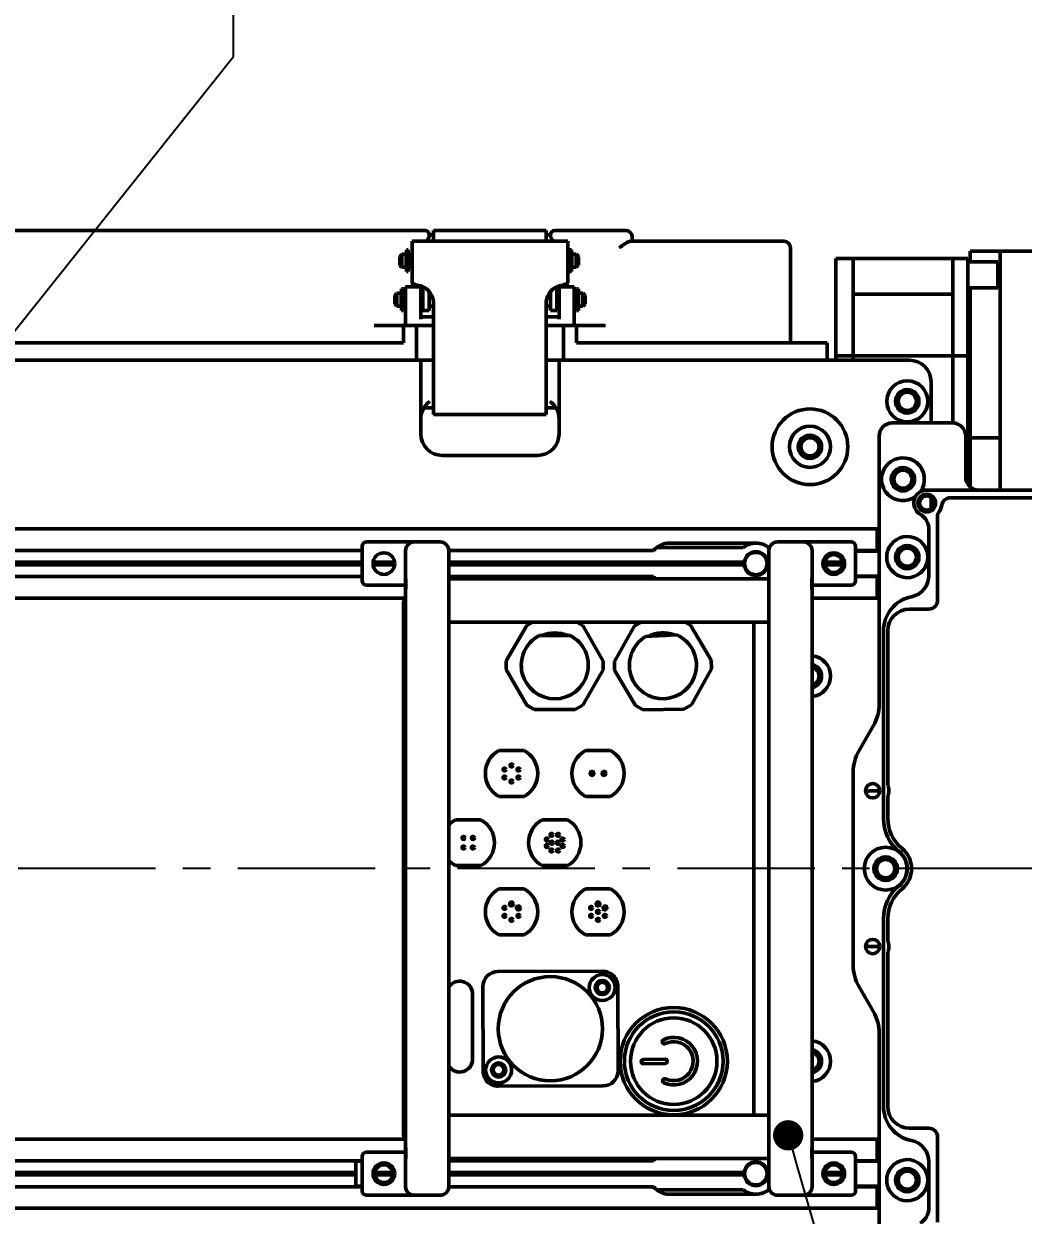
# Model space of a CAD drawing. Header units: millimetres. Extents: x 36 to 3196, y 27 to 5967.
# Drawn here: x 1502 to 1733.1, y 5106.8 to 5382.2 of the extents above; entities that cross this region are included whole.
import ezdxf
from ezdxf import colors
from ezdxf.entities.mleader import LeaderData, LeaderLine
from ezdxf.math import Vec2, Vec3

# ---------------------------------------------------------------- set-up
doc = ezdxf.new("R2010")
doc.units = ezdxf.units.MM
doc.linetypes.add('CENTER', pattern=[50.8, 31.75, -6.35, 6.35, -6.35])
doc.layers.add('02_Center Line', color=1, linetype='CENTER')
doc.layers.add('08_Dimension.Annotation', color=2, linetype='Continuous')
doc.layers.add('외형선(ISO)', color=7, linetype='Continuous', lineweight=50)
doc.styles.add('Coavis T-7.0 Style', font='MS PGothic.ttf', dxfattribs={"height": 7})

# ---------------------------------------------------------------- blocks, each defined once
blk = doc.blocks.new('_Dot')
at = {"color": 0, "linetype": 'ByBlock', "lineweight": -2}
blk.add_line((-0.5, 0), (-1, 0), dxfattribs=at)
at = {"color": 0, "linetype": 'ByBlock', "const_width": 0.5}
blk.add_lwpolyline([(-0.25, 0, 1), (0.25, 0, 1)], format="xyb", close=True, dxfattribs=at)

msp = doc.modelspace()

# ---------------------------------------------------------------- linework, layer by layer
at = {"layer": '02_Center Line'}
msp.add_line((2142.0654, 5186.922), (542.1723, 5186.922), dxfattribs=at)
at = {"layer": '외형선(ISO)'}
for p, q in [((1432.5021, 5334.422), (1583.0436, 5334.422)), ((1583.2146, 5334.422), (1583.0436, 5334.422)), ((1583.2146, 5334.422), (1587.5497, 5334.422)), ((1589.7728, 5334.422), (1587.5497, 5334.422)), ((1589.7728, 5334.422), (1594.7728, 5334.422)), ((1595.7728, 5333.422), (1595.7728, 5333.2002)), ((1595.7728, 5333.422), (1596.7728, 5333.422)), ((1596.7728, 5331.922), (1596.7728, 5334.422)), ((1622.7728, 5334.422), (1596.7728, 5334.422)), ((1622.7728, 5331.922), (1622.7728, 5334.422)), ((1622.7728, 5333.422), (1623.7728, 5333.422)), ((1623.7728, 5333.2002), (1623.7728, 5333.422)), ((1624.7728, 5334.422), (1629.7728, 5334.422)), ((1631.996, 5334.422), (1629.7728, 5334.422)), ((1631.996, 5334.422), (1636.3311, 5334.422)), ((1636.3311, 5334.422), (1636.5021, 5334.422)), ((1639.6728, 5334.422), (1636.5021, 5334.422)), ((1639.6728, 5334.422), (1641.1728, 5334.422)), ((1594.0728, 5331.922), (1591.7728, 5331.922)), ((1591.7728, 5322.3081), (1591.7728, 5331.922)), ((1625.4728, 5331.922), (1594.0728, 5331.922)), ((1625.4728, 5331.922), (1627.7728, 5331.922)), ((1627.7728, 5322.3081), (1627.7728, 5331.922)), ((1676.2728, 5331.922), (1642.2709, 5331.922)), ((1642.6728, 5331.922), (1642.6728, 5332.922)), ((1676.2728, 5331.922), (1677.7728, 5331.922)), ((1588.9228, 5328.422), (1589.4228, 5328.922)), ((1588.9228, 5328.422), (1588.9228, 5326.422)), ((1589.4228, 5328.922), (1589.4228, 5325.922)), ((1590.4228, 5328.922), (1589.4228, 5328.922)), ((1590.4228, 5325.922), (1590.4228, 5328.922)), ((1590.4228, 5328.422), (1590.4728, 5328.422)), ((1590.4728, 5327.088), (1590.4728, 5329.922)), ((1590.4728, 5329.922), (1590.8728, 5329.922)), ((1590.8728, 5329.922), (1590.8728, 5327.088)), ((1590.8728, 5328.422), (1590.9228, 5328.422)), ((1590.9228, 5328.922), (1590.9228, 5325.922)), ((1591.7728, 5328.922), (1590.9228, 5328.922)), ((1628.2228, 5328.922), (1627.7728, 5328.922)), ((1628.2228, 5325.922), (1628.2228, 5328.922)), ((1628.2728, 5328.422), (1628.2228, 5328.422)), ((1628.2728, 5327.088), (1628.2728, 5329.922)), ((1628.6728, 5329.922), (1628.2728, 5329.922)), ((1628.6728, 5329.922), (1628.6728, 5327.088)), ((1628.7228, 5328.422), (1628.6728, 5328.422)), ((1628.7228, 5328.922), (1628.7228, 5325.922)), ((1629.7228, 5328.922), (1628.7228, 5328.922)), ((1629.7228, 5328.922), (1629.7228, 5325.922)), ((1630.2228, 5328.422), (1629.7228, 5328.922)), ((1630.2228, 5326.422), (1630.2228, 5328.422)), ((1679.2728, 5330.422), (1679.2728, 5308.422)), ((1689.7728, 5327.3879), (1689.7728, 5327.922)), ((1693.7728, 5327.922), (1689.7728, 5327.922)), ((1693.7728, 5327.922), (1693.7728, 5327.3919)), ((1693.7728, 5327.922), (1716.7728, 5327.922)), ((1693.7728, 5327.3879), (1693.7728, 5327.922)), ((1716.7728, 5327.3919), (1716.7728, 5327.922)), ((1716.7728, 5327.3879), (1716.7728, 5327.922)), ((1716.7728, 5327.922), (1720.2728, 5327.922)), ((1720.2728, 5327.922), (1720.2728, 5327.3879)), ((1720.7728, 5329.6672), (1720.7728, 5327.898)), ((1720.7728, 5329.6672), (1727.7728, 5329.6672)), ((1720.7728, 5327.1618), (1720.7728, 5327.898)), ((1727.7728, 5327.898), (1727.7728, 5329.6672)), ((1727.7728, 5329.6672), (1727.7728, 5324.5857)), ((1727.7728, 5329.6672), (1766.2505, 5329.6672)), ((1588.9228, 5326.422), (1589.4228, 5325.922)), ((1590.4228, 5325.922), (1589.4228, 5325.922)), ((1590.4228, 5326.422), (1590.9228, 5326.422)), ((1590.4728, 5327.088), (1590.8728, 5327.088)), ((1590.4728, 5325.0358), (1590.4728, 5326.422)), ((1590.4728, 5325.0358), (1590.8728, 5325.0358)), ((1590.4728, 5324.922), (1590.4728, 5325.0358)), ((1590.8728, 5325.0358), (1590.8728, 5326.422)), ((1590.8728, 5325.0358), (1590.8728, 5324.922)), ((1591.7728, 5325.922), (1590.9228, 5325.922)), ((1628.2228, 5325.922), (1627.7728, 5325.922)), ((1628.7228, 5326.422), (1628.2228, 5326.422)), ((1628.6728, 5327.088), (1628.2728, 5327.088)), ((1628.2728, 5326.422), (1628.2728, 5325.0358)), ((1628.6728, 5325.0358), (1628.2728, 5325.0358)), ((1628.2728, 5324.922), (1628.2728, 5325.0358)), ((1628.6728, 5326.422), (1628.6728, 5325.0358)), ((1628.6728, 5325.0358), (1628.6728, 5324.922)), ((1629.7228, 5325.922), (1628.7228, 5325.922)), ((1630.2228, 5326.422), (1629.7228, 5325.922)), ((1689.7728, 5327.3879), (1689.7728, 5325.0192)), ((1689.7728, 5319.4335), (1689.7728, 5325.0192)), ((1693.7728, 5327.3879), (1693.7728, 5325.0192)), ((1693.7728, 5319.4335), (1693.7728, 5325.0192)), ((1716.7728, 5325.0192), (1716.7728, 5327.3879)), ((1716.7728, 5325.0192), (1716.7728, 5319.4335)), ((1720.2728, 5325.0192), (1720.2728, 5327.3879)), ((1720.2728, 5327.1618), (1727.2228, 5327.1618)), ((1720.2728, 5325.0192), (1720.2728, 5319.4335)), ((1727.2228, 5327.1618), (1727.2228, 5321.1618)), ((1727.7228, 5326.6618), (1727.2228, 5327.1618)), ((1727.7228, 5326.6618), (1727.7228, 5321.6618)), ((1590.4728, 5324.922), (1590.8728, 5324.922)), ((1628.6728, 5324.922), (1628.2728, 5324.922)), ((1727.7728, 5324.5857), (1727.7728, 5318.679)), ((1587.7728, 5319.422), (1588.2728, 5319.922)), ((1588.2728, 5319.922), (1588.2728, 5316.922)), ((1589.2728, 5319.922), (1588.2728, 5319.922)), ((1589.2728, 5316.922), (1589.2728, 5319.922)), ((1589.3228, 5315.922), (1589.3228, 5320.922)), ((1589.3228, 5320.922), (1589.7228, 5320.922)), ((1589.7228, 5320.922), (1589.7228, 5315.922)), ((1589.7728, 5319.922), (1589.7728, 5316.922)), ((1590.2728, 5319.922), (1589.7728, 5319.922)), ((1590.2728, 5321.422), (1590.2728, 5316.7637)), ((1593.7728, 5321.422), (1590.2728, 5321.422)), ((1593.7728, 5321.422), (1593.7728, 5316.7637)), ((1594.2728, 5319.922), (1593.7728, 5319.922)), ((1594.2728, 5319.687), (1594.2728, 5321.4532)), ((1594.2728, 5315.922), (1594.2728, 5319.687)), ((1595.7728, 5319.687), (1595.7728, 5320.2505)), ((1596.0145, 5319.922), (1595.7728, 5319.922)), ((1595.7728, 5315.922), (1595.7728, 5319.687)), ((1623.7728, 5319.922), (1623.5312, 5319.922)), ((1623.7728, 5319.687), (1623.7728, 5320.2505)), ((1623.7728, 5315.922), (1623.7728, 5319.687)), ((1625.2728, 5319.687), (1625.2728, 5321.4532)), ((1625.7728, 5319.922), (1625.2728, 5319.922)), ((1625.2728, 5315.922), (1625.2728, 5319.687)), ((1625.7728, 5316.7637), (1625.7728, 5321.422)), ((1629.2728, 5321.422), (1625.7728, 5321.422)), ((1629.2728, 5321.422), (1629.2728, 5316.7637)), ((1629.7728, 5319.922), (1629.2728, 5319.922)), ((1629.7728, 5316.922), (1629.7728, 5319.922)), ((1629.8228, 5315.922), (1629.8228, 5320.922)), ((1630.2228, 5320.922), (1629.8228, 5320.922)), ((1630.2228, 5320.922), (1630.2228, 5315.922)), ((1630.2728, 5319.922), (1630.2728, 5316.922)), ((1631.2728, 5319.922), (1630.2728, 5319.922)), ((1631.2728, 5319.922), (1631.2728, 5316.922)), ((1631.7728, 5319.422), (1631.2728, 5319.922)), ((1716.7728, 5319.6846), (1693.7728, 5319.6846)), ((1720.2728, 5321.1618), (1727.2228, 5321.1618)), ((1720.7728, 5321.1618), (1720.7728, 5320.685)), ((1720.7728, 5320.685), (1720.7728, 5289.013)), ((1727.7228, 5321.6618), (1727.2228, 5321.1618)), ((1587.7728, 5319.422), (1587.7728, 5317.422)), ((1587.7728, 5317.422), (1588.2728, 5316.922)), ((1589.2728, 5316.922), (1588.2728, 5316.922)), ((1589.2728, 5319.422), (1589.3228, 5319.422)), ((1589.2728, 5317.422), (1589.3228, 5317.422)), ((1589.7228, 5319.422), (1589.7728, 5319.422)), ((1589.7228, 5317.422), (1589.7728, 5317.422)), ((1590.2728, 5316.922), (1589.7728, 5316.922)), ((1590.2728, 5315.1054), (1590.2728, 5316.7637)), ((1594.2728, 5316.922), (1593.7728, 5316.922)), ((1593.7728, 5316.7637), (1593.7728, 5315.1054)), ((1596.7728, 5316.922), (1595.7728, 5316.922)), ((1596.7728, 5317.422), (1596.7728, 5294.8635)), ((1622.7728, 5294.8635), (1622.7728, 5317.422)), ((1623.7728, 5316.922), (1622.7728, 5316.922)), ((1625.7728, 5316.922), (1625.2728, 5316.922)), ((1625.7728, 5315.1054), (1625.7728, 5316.7637)), ((1629.7728, 5316.922), (1629.2728, 5316.922)), ((1629.2728, 5316.7637), (1629.2728, 5315.1054)), ((1629.8228, 5319.422), (1629.7728, 5319.422)), ((1629.8228, 5317.422), (1629.7728, 5317.422)), ((1630.2728, 5319.422), (1630.2228, 5319.422)), ((1630.2728, 5317.422), (1630.2228, 5317.422)), ((1631.2728, 5316.922), (1630.2728, 5316.922)), ((1631.7728, 5317.422), (1631.2728, 5316.922)), ((1631.7728, 5317.422), (1631.7728, 5319.422)), ((1689.7728, 5307.612), (1689.7728, 5319.4335)), ((1693.7728, 5319.4335), (1693.7728, 5307.612)), ((1693.7728, 5307.612), (1693.7728, 5319.4335)), ((1716.7728, 5307.612), (1716.7728, 5319.4335)), ((1716.7728, 5307.612), (1716.7728, 5319.4335)), ((1720.2728, 5307.612), (1720.2728, 5319.4335)), ((1720.2728, 5316.922), (1720.7728, 5316.922)), ((1727.7728, 5300.0538), (1727.7728, 5318.679)), ((1727.7728, 5318.679), (1727.7728, 5300.0538)), ((1589.3228, 5315.922), (1589.7228, 5315.922)), ((1590.2728, 5315.1054), (1590.2728, 5312.422)), ((1593.7728, 5313.922), (1593.7728, 5315.1054)), ((1593.7728, 5314.422), (1596.7728, 5314.422)), ((1594.2728, 5315.922), (1595.7728, 5315.922)), ((1622.7728, 5314.422), (1625.7728, 5314.422)), ((1625.2728, 5315.922), (1623.7728, 5315.922)), ((1625.7728, 5315.1054), (1625.7728, 5313.922)), ((1629.2728, 5315.1054), (1629.2728, 5312.422)), ((1630.2228, 5315.922), (1629.8228, 5315.922)), ((1584.7728, 5312.422), (1583.0436, 5312.422)), ((1589.7728, 5312.422), (1584.7728, 5312.422)), ((1589.7728, 5312.422), (1592.7728, 5312.422)), ((1589.7728, 5308.422), (1589.7728, 5312.422)), ((1592.7728, 5304.422), (1592.7728, 5312.422)), ((1595.7728, 5312.422), (1592.7728, 5312.422)), ((1596.7728, 5312.422), (1595.7728, 5312.422)), ((1595.7728, 5312.422), (1596.7728, 5312.422)), ((1623.7728, 5312.422), (1622.7728, 5312.422)), ((1622.7728, 5312.422), (1623.7728, 5312.422)), ((1626.7728, 5312.422), (1623.7728, 5312.422)), ((1626.7728, 5312.422), (1629.7728, 5312.422)), ((1626.7728, 5304.422), (1626.7728, 5312.422)), ((1629.7728, 5312.422), (1629.7728, 5308.422)), ((1634.7728, 5312.422), (1629.7728, 5312.422)), ((1636.5021, 5312.422), (1634.7728, 5312.422)), ((1589.7728, 5308.422), (1425.7728, 5308.422)), ((1681.7728, 5308.422), (1629.7728, 5308.422)), ((1687.7728, 5308.422), (1681.7728, 5308.422)), ((1687.7728, 5308.422), (1687.7728, 5304.422)), ((1689.7728, 5307.612), (1689.7728, 5305.4688)), ((1693.7728, 5305.4688), (1693.7728, 5307.612)), ((1693.7728, 5305.4688), (1693.7728, 5307.612)), ((1716.7728, 5307.612), (1716.7728, 5305.4688)), ((1716.7728, 5307.612), (1716.7728, 5305.4688)), ((1720.2728, 5307.612), (1720.2728, 5305.4688)), ((1422.7728, 5304.422), (1592.7728, 5304.422)), ((1592.7728, 5304.422), (1422.7728, 5304.422)), ((1592.7728, 5304.422), (1593.6552, 5304.422)), ((1595.7728, 5304.422), (1593.6552, 5304.422)), ((1593.7728, 5304.422), (1593.7728, 5290.822)), ((1596.7728, 5304.422), (1595.7728, 5304.422)), ((1596.7728, 5304.422), (1595.7728, 5304.422)), ((1623.7728, 5304.422), (1622.7728, 5304.422)), ((1623.7728, 5304.422), (1622.7728, 5304.422)), ((1625.8905, 5304.422), (1623.7728, 5304.422)), ((1625.7728, 5290.822), (1625.7728, 5304.422)), ((1625.8905, 5304.422), (1626.7728, 5304.422)), ((1626.7728, 5304.422), (1706.7728, 5304.422)), ((1681.7728, 5304.422), (1626.7728, 5304.422)), ((1689.7728, 5304.422), (1689.7728, 5305.4688)), ((1689.7728, 5305.4688), (1693.7728, 5305.4688)), ((1693.7728, 5305.4688), (1693.7728, 5304.422)), ((1693.7728, 5305.4688), (1716.7728, 5305.4688)), ((1693.7728, 5304.422), (1693.7728, 5305.4688)), ((1716.7728, 5304.0655), (1716.7728, 5305.4688)), ((1716.7728, 5304.0655), (1716.7728, 5305.4688)), ((1716.7728, 5305.4688), (1720.2728, 5305.4688)), ((1716.7728, 5301.8559), (1716.7728, 5304.0655)), ((1716.7728, 5301.8559), (1716.7728, 5304.0655)), ((1720.2728, 5305.4688), (1720.2728, 5304.0655)), ((1720.2728, 5304.0655), (1720.2728, 5301.8559)), ((1716.7728, 5299.9003), (1716.7728, 5301.8559)), ((1716.7728, 5299.9003), (1716.7728, 5301.8559)), ((1720.2728, 5301.8559), (1720.2728, 5299.9003)), ((1711.7728, 5299.422), (1711.7728, 5289.922)), ((1716.7728, 5299.9003), (1716.7728, 5289.922)), ((1716.7728, 5299.9003), (1716.7728, 5289.922)), ((1720.2728, 5275.7637), (1720.2728, 5299.9003)), ((1727.7728, 5300.0538), (1727.7728, 5292.4048)), ((1596.7728, 5294.8635), (1596.7728, 5291.8635)), ((1622.7728, 5294.8635), (1622.7728, 5291.8635)), ((1596.7728, 5293.422), (1594.502, 5293.422)), ((1625.0437, 5293.422), (1622.7728, 5293.422)), ((1727.7728, 5292.4048), (1727.7728, 5274.422)), ((1593.7728, 5290.822), (1593.7728, 5287.422)), ((1622.7728, 5291.8635), (1596.7728, 5291.8635)), ((1625.7728, 5287.422), (1625.7728, 5290.822)), ((1702.7728, 5289.922), (1716.7728, 5289.922)), ((1699.7728, 5260.522), (1699.7728, 5286.922)), ((1719.7728, 5286.922), (1719.7728, 5277.422)), ((1720.7728, 5289.013), (1720.7728, 5286.4581)), ((1720.7728, 5285.3205), (1720.7728, 5286.4581)), ((1727.7728, 5286.4581), (1720.7728, 5286.4581)), ((1720.7728, 5285.3205), (1720.7728, 5275.186)), ((1727.7728, 5274.422), (1727.7728, 5285.3205)), ((1598.7728, 5282.422), (1620.7728, 5282.422)), ((1710.7728, 5274.422), (1766.2728, 5274.422)), ((1711.7728, 5272.7345), (1711.7728, 5270.1096)), ((1711.7728, 5272.7345), (1711.7728, 5270.1096)), ((1716.2144, 5272.622), (1767.7728, 5272.622)), ((1713.2728, 5248.922), (1713.2728, 5268.5936)), ((1316.2728, 5265.422), (1699.2728, 5265.422)), ((1699.2728, 5264.422), (1699.2728, 5265.422)), ((1711.2728, 5254.6794), (1711.2728, 5265.3599)), ((1581.2728, 5262.422), (1592.2728, 5262.422)), ((1598.2728, 5262.422), (1592.2728, 5262.422)), ((1671.2728, 5262.172), (1651.2728, 5262.172)), ((1676.2728, 5262.422), (1682.2728, 5262.422)), ((1693.2728, 5262.422), (1682.2728, 5262.422)), ((1699.2728, 5264.422), (1699.2728, 5260.422)), ((1497.4556, 5260.422), (1580.2728, 5260.422)), ((1580.2728, 5253.422), (1580.2728, 5261.422)), ((1590.2728, 5260.422), (1590.2728, 5254.3459)), ((1600.2728, 5260.422), (1600.2728, 5252.509)), ((1600.2728, 5260.422), (1647.5901, 5260.422)), ((1668.3574, 5261.172), (1648.3574, 5261.172)), ((1674.2728, 5252.509), (1674.2728, 5260.422)), ((1684.2728, 5254.3459), (1684.2728, 5260.422)), ((1694.2728, 5253.422), (1694.2728, 5261.422)), ((1694.2728, 5260.422), (1699.2728, 5260.422)), ((1694.2728, 5260.322), (1699.7728, 5260.322)), ((1699.2728, 5261.572), (1699.7728, 5261.572)), ((1699.7728, 5260.522), (1699.7728, 5261.372)), ((1699.7728, 5260.322), (1699.7728, 5260.522)), ((1699.7728, 5260.322), (1699.7728, 5260.122)), ((1699.7728, 5254.722), (1699.7728, 5260.122)), ((1496.5064, 5257.722), (1580.2728, 5257.722)), ((1496.5064, 5257.122), (1580.2728, 5257.122)), ((1496.5228, 5257.422), (1580.2728, 5257.422)), ((1582.7728, 5257.422), (1587.7728, 5257.422)), ((1582.7909, 5257.722), (1587.7548, 5257.722)), ((1582.7909, 5257.122), (1587.7548, 5257.122)), ((1600.2728, 5257.722), (1668.5393, 5257.722)), ((1600.2728, 5257.422), (1668.5228, 5257.422)), ((1600.2728, 5257.122), (1668.5393, 5257.122)), ((1674.0064, 5257.722), (1674.2728, 5257.722)), ((1674.0064, 5257.122), (1674.2728, 5257.122)), ((1674.0228, 5257.422), (1674.2728, 5257.422)), ((1687.2058, 5257.422), (1691.3398, 5257.422)), ((1687.2277, 5257.722), (1691.318, 5257.722)), ((1687.2277, 5257.122), (1691.318, 5257.122)), ((1497.4556, 5254.422), (1580.2728, 5254.422)), ((1590.2728, 5254.3459), (1590.2728, 5250.4737)), ((1600.2728, 5254.422), (1647.5901, 5254.422)), ((1600.2728, 5253.922), (1674.2728, 5253.922)), ((1684.2728, 5250.4737), (1684.2728, 5254.3459)), ((1694.2728, 5254.522), (1699.7728, 5254.522)), ((1694.2728, 5254.422), (1699.2728, 5254.422)), ((1699.2728, 5254.422), (1699.2728, 5250.422)), ((1699.7728, 5254.722), (1699.7728, 5254.522)), ((1699.7728, 5254.322), (1699.7728, 5254.522)), ((1699.7728, 5253.472), (1699.7728, 5254.322)), ((1699.7728, 5224.9938), (1699.7728, 5254.322)), ((1581.2728, 5252.422), (1590.2728, 5252.422)), ((1600.2728, 5252.509), (1600.2728, 5232.422)), ((1674.2728, 5232.422), (1674.2728, 5252.509)), ((1693.2728, 5252.422), (1684.2728, 5252.422)), ((1699.2728, 5253.272), (1699.7728, 5253.272)), ((1316.2728, 5249.422), (1590.2728, 5249.422)), ((1589.7728, 5125.872), (1589.7728, 5247.972)), ((1589.7986, 5248.422), (1589.817, 5248.422)), ((1590.2728, 5250.4737), (1590.2728, 5232.422)), ((1684.2728, 5232.422), (1684.2728, 5250.4737)), ((1684.2728, 5249.422), (1699.2728, 5249.422)), ((1699.2728, 5249.422), (1699.2728, 5250.422)), ((1589.7728, 5247.822), (1589.7728, 5126.022)), ((1706.7728, 5246.922), (1711.2728, 5246.922)), ((1600.2728, 5243.922), (1674.2728, 5243.922)), ((1613.5747, 5234.9431), (1618.3224, 5243.1326)), ((1618.3224, 5243.1326), (1619.6955, 5243.922)), ((1629.8545, 5243.922), (1631.2562, 5243.1094)), ((1631.2562, 5243.1094), (1635.9746, 5234.903)), ((1638.5607, 5234.7762), (1643.1859, 5243.0355)), ((1643.1859, 5243.0355), (1644.6761, 5243.922)), ((1654.8382, 5243.922), (1656.1186, 5243.205)), ((1656.1186, 5243.205), (1660.9588, 5235.0698)), ((1670.7728, 5129.922), (1670.7728, 5243.922)), ((1670.7728, 5243.922), (1670.7728, 5129.922)), ((1628.3978, 5240.772), (1621.1479, 5240.772)), ((1621.8335, 5240.822), (1627.7122, 5240.822)), ((1653.0255, 5240.9564), (1645.7861, 5240.5679)), ((1646.8335, 5240.822), (1650.5209, 5240.822)), ((1700.7728, 5198.5302), (1700.7728, 5241.922)), ((1701.7728, 5206.2683), (1701.7728, 5241.922)), ((1613.5711, 5232.941), (1613.5747, 5234.9431)), ((1635.9746, 5234.903), (1635.971, 5232.901)), ((1638.5869, 5232.7743), (1638.5607, 5234.7762)), ((1660.9588, 5235.0698), (1660.985, 5233.0679)), ((1590.2728, 5141.422), (1590.2728, 5232.422)), ((1600.2728, 5232.422), (1600.2728, 5141.422)), ((1618.2895, 5224.7347), (1613.5711, 5232.941)), ((1635.971, 5232.901), (1631.2233, 5224.7115)), ((1643.427, 5224.6391), (1638.5869, 5232.7743)), ((1660.985, 5233.0679), (1656.3598, 5224.8086)), ((1674.2728, 5141.422), (1674.2728, 5232.422)), ((1684.2728, 5232.422), (1684.2728, 5141.422)), ((1620.0215, 5223.7305), (1618.2895, 5224.7347)), ((1629.4877, 5223.7136), (1620.0215, 5223.7305)), ((1631.2233, 5224.7115), (1629.4877, 5223.7136)), ((1645.1738, 5223.6609), (1643.427, 5224.6391)), ((1654.6392, 5223.7849), (1645.1738, 5223.6609)), ((1656.3598, 5224.8086), (1654.6392, 5223.7849)), ((1695.1126, 5214.2425), (1698.4331, 5219.9938)), ((1611.8552, 5214.222), (1617.6905, 5214.222)), ((1631.8552, 5214.222), (1637.6905, 5214.222)), ((1616.0728, 5210.0239), (1616.0728, 5209.6703)), ((1616.0728, 5208.1739), (1616.0728, 5207.8203)), ((1693.7728, 5164.6015), (1693.7728, 5209.2425)), ((1699.9228, 5204.922), (1697.7728, 5204.922)), ((1699.9228, 5204.922), (1697.8728, 5204.922)), ((1617.6905, 5203.622), (1611.8552, 5203.622)), ((1637.6905, 5203.622), (1631.8552, 5203.622)), ((1701.7728, 5198.5302), (1701.7728, 5203.5757)), ((1601.8552, 5198.222), (1607.6905, 5198.222)), ((1621.8552, 5198.222), (1627.6905, 5198.222)), ((1603.4467, 5193.7544), (1603.4467, 5194.282)), ((1603.4467, 5191.5623), (1603.4467, 5192.09)), ((1603.4467, 5191.922), (1604.0133, 5191.922)), ((1605.5321, 5191.922), (1606.2053, 5191.922)), ((1607.6905, 5187.622), (1601.8552, 5187.622)), ((1627.6905, 5187.622), (1621.8552, 5187.622)), ((1611.8552, 5182.222), (1617.6905, 5182.222)), ((1631.8552, 5182.222), (1637.6905, 5182.222)), ((1616.0728, 5178.1807), (1616.0728, 5177.5136)), ((1616.0728, 5176.1739), (1616.0728, 5175.8203)), ((1700.7728, 5131.922), (1700.7728, 5175.3138)), ((1701.7728, 5170.2683), (1701.7728, 5175.3138)), ((1617.6905, 5171.622), (1611.8552, 5171.622)), ((1637.6905, 5171.622), (1631.8552, 5171.622)), ((1697.7728, 5168.922), (1699.9228, 5168.922)), ((1699.9228, 5168.922), (1697.8728, 5168.922)), ((1701.7728, 5131.922), (1701.7728, 5167.5757)), ((1635.8436, 5163.1987), (1611.6436, 5163.1453)), ((1605.7728, 5157.922), (1605.7728, 5142.922)), ((1605.7728, 5157.922), (1605.7728, 5142.922)), ((1608.1514, 5159.6376), (1608.1944, 5140.1376)), ((1639.3943, 5140.2065), (1639.3513, 5159.7064)), ((1698.4331, 5153.8502), (1695.1126, 5159.6015)), ((1699.7728, 5119.522), (1699.7728, 5148.8502)), ((1590.2728, 5141.422), (1590.2728, 5123.3704)), ((1600.2728, 5141.422), (1600.2728, 5121.3351)), ((1650.2673, 5142.8993), (1645.2676, 5142.8427)), ((1645.279, 5141.8428), (1650.2786, 5141.8994)), ((1674.2728, 5121.3351), (1674.2728, 5141.422)), ((1684.2728, 5123.3704), (1684.2728, 5141.422)), ((1611.7021, 5136.6454), (1635.9021, 5136.6988)), ((1600.2728, 5129.922), (1674.2728, 5129.922)), ((1711.2728, 5126.922), (1706.7728, 5126.922)), ((1316.2728, 5124.422), (1590.2728, 5124.422)), ((1589.7741, 5125.922), (1589.7728, 5125.922)), ((1589.8888, 5124.922), (1589.9232, 5124.922)), ((1684.2728, 5124.422), (1699.2728, 5124.422)), ((1699.2728, 5123.422), (1699.2728, 5124.422)), ((1713.2728, 5105.2505), (1713.2728, 5124.922)), ((1581.2728, 5121.422), (1590.2728, 5121.422)), ((1590.2728, 5123.3704), (1590.2728, 5119.4981)), ((1600.2728, 5121.3351), (1600.2728, 5113.422)), ((1674.2728, 5113.422), (1674.2728, 5121.3351)), ((1684.2728, 5119.4981), (1684.2728, 5123.3704)), ((1693.2728, 5121.422), (1684.2728, 5121.422)), ((1699.2728, 5123.422), (1699.2728, 5119.422)), ((1497.4556, 5119.422), (1580.2728, 5119.422)), ((1578.7728, 5119.422), (1578.7728, 5119.322)), ((1578.7728, 5119.322), (1580.2728, 5119.322)), ((1578.7728, 5119.122), (1578.7728, 5119.322)), ((1578.7728, 5113.722), (1578.7728, 5119.122)), ((1580.2728, 5120.422), (1580.2728, 5112.422)), ((1590.2728, 5119.4981), (1590.2728, 5113.422)), ((1600.2728, 5119.922), (1674.2728, 5119.922)), ((1600.2728, 5119.422), (1647.5901, 5119.422)), ((1684.2728, 5113.422), (1684.2728, 5119.4981)), ((1694.2728, 5120.422), (1694.2728, 5112.422)), ((1694.2728, 5119.422), (1699.2728, 5119.422)), ((1694.2728, 5119.322), (1699.7728, 5119.322)), ((1699.2728, 5120.572), (1699.7728, 5120.572)), ((1699.7728, 5119.522), (1699.7728, 5120.372)), ((1699.7728, 5119.322), (1699.7728, 5119.522)), ((1699.7728, 5119.322), (1699.7728, 5119.122)), ((1699.7728, 5113.722), (1699.7728, 5119.122)), ((1711.2728, 5108.4842), (1711.2728, 5119.1647)), ((1496.5064, 5116.722), (1578.7728, 5116.722)), ((1496.5064, 5116.122), (1578.7728, 5116.122)), ((1496.5228, 5116.422), (1578.7728, 5116.422)), ((1583.2058, 5116.422), (1587.3398, 5116.422)), ((1583.2277, 5116.722), (1587.318, 5116.722)), ((1583.2277, 5116.122), (1587.318, 5116.122)), ((1600.2728, 5116.722), (1668.5393, 5116.722)), ((1600.2728, 5116.422), (1668.5228, 5116.422)), ((1600.2728, 5116.122), (1668.5393, 5116.122)), ((1674.0064, 5116.722), (1674.2728, 5116.722)), ((1674.0064, 5116.122), (1674.2728, 5116.122)), ((1674.0228, 5116.422), (1674.2728, 5116.422)), ((1687.2058, 5116.422), (1691.3398, 5116.422)), ((1687.2277, 5116.722), (1691.318, 5116.722)), ((1687.2277, 5116.122), (1691.318, 5116.122)), ((1497.4556, 5113.422), (1580.2728, 5113.422)), ((1578.7728, 5113.522), (1578.7728, 5113.722)), ((1578.7728, 5113.522), (1578.7728, 5113.422)), ((1578.7728, 5113.522), (1580.2728, 5113.522)), ((1600.2728, 5113.422), (1647.5901, 5113.422)), ((1694.2728, 5113.522), (1699.7728, 5113.522)), ((1694.2728, 5113.422), (1699.2728, 5113.422)), ((1699.2728, 5113.422), (1699.2728, 5109.422)), ((1699.7728, 5113.722), (1699.7728, 5113.522)), ((1699.7728, 5113.322), (1699.7728, 5113.522)), ((1699.7728, 5112.472), (1699.7728, 5113.322)), ((1699.7728, 5086.922), (1699.7728, 5113.322)), ((1581.2728, 5111.422), (1592.2728, 5111.422)), ((1598.2728, 5111.422), (1592.2728, 5111.422)), ((1648.3574, 5112.672), (1668.3574, 5112.672)), ((1651.2728, 5111.672), (1671.2728, 5111.672)), ((1676.2728, 5111.422), (1682.2728, 5111.422)), ((1693.2728, 5111.422), (1682.2728, 5111.422)), ((1699.2728, 5112.272), (1699.7728, 5112.272)), ((1316.2728, 5108.422), (1699.2728, 5108.422)), ((1699.2728, 5108.422), (1699.2728, 5109.422))]:
    msp.add_line(p, q, dxfattribs=at)
for centre, radius in [((1706.2728, 5294.922), 4.75), ((1706.2728, 5294.922), 2.7), ((1706.2728, 5294.922), 2.1), ((1683.7728, 5284.422), 8.75), ((1683.7728, 5284.422), 4.75), ((1683.7728, 5284.422), 2.7), ((1683.7728, 5284.422), 2.1), ((1705.2728, 5276.922), 2.7), ((1705.2728, 5276.922), 2.525), ((1705.2728, 5276.922), 2.1), ((1710.7728, 5271.422), 2.05), ((1710.7728, 5271.422), 1.65), ((1585.2728, 5257.422), 2.5), ((1671.2728, 5257.422), 2.6), ((1689.2728, 5257.422), 2.5), ((1689.2728, 5257.422), 2.067), ((1706.2728, 5258.922), 2.7), ((1706.2728, 5258.922), 2.1), ((1613.1706, 5209.8471), 0.35), ((1614.7728, 5210.7721), 0.35), ((1616.3749, 5209.8471), 0.35), ((1633.3726, 5208.9221), 0.45), ((1636.1726, 5208.9221), 0.45), ((1613.1706, 5207.9971), 0.35), ((1614.7728, 5207.0721), 0.35), ((1616.3749, 5207.9971), 0.35), ((1698.2728, 5204.922), 1.65), ((1603.6768, 5194.0182), 0.35), ((1605.8687, 5194.0182), 0.35), ((1622.9481, 5193.6779), 0.35), ((1624.017, 5194.7468), 0.35), ((1624.0728, 5192.9221), 0.35), ((1625.4728, 5192.9221), 0.35), ((1625.5286, 5194.7468), 0.35), ((1626.5974, 5193.6779), 0.35), ((1603.6767, 5191.8262), 0.35), ((1605.8687, 5191.826), 0.35), ((1622.9481, 5192.1663), 0.35), ((1624.017, 5191.0975), 0.35), ((1625.5286, 5191.0975), 0.35), ((1626.5974, 5192.1663), 0.35), ((1701.2728, 5186.922), 4.95), ((1701.2728, 5186.922), 2.7), ((1701.2728, 5186.922), 2.525), ((1701.2728, 5186.922), 2.1), ((1614.7728, 5178.7721), 0.45), ((1634.7728, 5178.7721), 0.45), ((1613.1706, 5177.8471), 0.35), ((1613.1706, 5175.9971), 0.35), ((1616.3749, 5177.8471), 0.45), ((1616.3749, 5175.9971), 0.35), ((1633.1706, 5177.8471), 0.35), ((1633.1706, 5175.9971), 0.35), ((1634.7728, 5176.9221), 0.35), ((1636.3749, 5177.8471), 0.45), ((1636.3749, 5175.9971), 0.35), ((1614.7728, 5175.0721), 0.35), ((1634.7728, 5175.0721), 0.35), ((1698.2728, 5168.922), 1.65), ((1623.7728, 5149.922), 12.05), ((1635.7519, 5159.4485), 3), ((1635.7519, 5159.4485), 1.65), ((1635.7728, 5159.422), 1.2295), ((1652.2728, 5142.422), 12.4), ((1652.2728, 5142.422), 11.4), ((1652.2728, 5142.422), 10), ((1611.7938, 5140.3956), 3), ((1611.7938, 5140.3956), 1.65), ((1611.7728, 5140.422), 1.2295), ((1585.2728, 5116.422), 2.5), ((1671.2728, 5116.422), 2.6), ((1689.2728, 5116.422), 2.5), ((1585.2728, 5116.422), 2.067), ((1689.2728, 5116.422), 2.067), ((1706.2728, 5114.922), 2.7), ((1706.2728, 5114.922), 2.1)]:
    msp.add_circle(centre, radius, dxfattribs=at)
for centre, radius, start, end in [((1594.7728, 5333.422), 1, 0, 90), ((1624.7728, 5333.422), 1, 90, 180), ((1641.1728, 5332.922), 1.5, 0, 90), ((1677.7728, 5330.422), 1.5, 0, 90), ((1592.2728, 5317.422), 4.5, 0, 66.421822), ((1627.2728, 5317.422), 4.5, 113.578178, 180), ((1706.7728, 5299.422), 5, 0, 90), ((1598.7728, 5290.822), 5, 124.915206, 180), ((1620.7728, 5290.822), 5, 0, 55.084794), ((1702.7728, 5286.922), 3, 90, 180), ((1716.7728, 5286.922), 3, 0, 90), ((1598.7728, 5287.422), 5, 180, 270), ((1620.7728, 5287.422), 5, 270, 0), ((1705.2728, 5276.922), 4.95, 324.250452, 134.997077), ((1722.7728, 5277.422), 3, 180, 270), ((1705.2728, 5276.922), 4.95, 225.002923, 305.749548), ((1710.7728, 5271.422), 3, 90, 240), ((1706.2728, 5272.422), 3, 341.889696, 353.052688), ((1706.1728, 5272.522), 3.1, 342.689117, 350.413653), ((1710.7728, 5271.422), 3.5, 321.057559, 351.636398), ((1716.2144, 5270.622), 2, 90, 171.636398), ((1707.2728, 5265.3599), 4, 0, 60), ((1714.2728, 5268.5936), 1, 141.057559, 180), ((1581.2728, 5261.422), 1, 90, 180), ((1592.2728, 5260.422), 2, 90, 180), ((1598.2728, 5260.422), 2, 0, 90), ((1651.2728, 5257.422), 4.75, 90, 140.833289), ((1671.2728, 5257.422), 4.75, 90, 127.863646), ((1671.2728, 5257.422), 4.75, 49.362376, 90), ((1676.2728, 5260.422), 2, 90, 180), ((1682.2728, 5260.422), 2, 0, 90), ((1693.2728, 5261.422), 1, 0, 90), ((1706.2728, 5258.922), 4.75, 198.671718, 161.328282), ((1671.2728, 5257.422), 2.75, 6.262913, 173.737087), ((1671.2728, 5257.422), 2.75, 173.737087, 180), ((1671.2728, 5257.422), 2.75, 180, 186.262913), ((1671.2728, 5257.422), 2.75, 186.262913, 353.737087), ((1671.2728, 5257.422), 2.75, 0, 6.262913), ((1671.2728, 5257.422), 2.75, 353.737087, 0), ((1581.2728, 5253.422), 1, 180, 270), ((1651.2728, 5257.422), 4.75, 219.166711, 227.463102), ((1693.2728, 5253.422), 1, 270, 0), ((1706.2728, 5254.6794), 5, 281.087489, 0), ((1593.8728, 5247.822), 4.1, 157.030323, 180), ((1593.7228, 5247.972), 3.95, 158.463824, 180), ((1708.7728, 5241.922), 8, 101.087489, 180), ((1711.2728, 5248.922), 2, 270, 0), ((1706.7728, 5241.922), 5, 90, 180), ((1624.7728, 5233.922), 7.75, 117.887099, 62.112901), ((1624.7728, 5233.922), 7.5, 65.970136, 114.029864), ((1649.7728, 5233.922), 7.75, 120.958885, 65.184687), ((1649.7728, 5233.922), 7.5, 69.041922, 117.10165), ((1683.7728, 5231.422), 4.75, 276.042328, 83.957672), ((1683.7728, 5231.422), 2.7, 280.671929, 79.328071), ((1683.7728, 5231.422), 2.1, 283.774147, 76.225853), ((1689.7728, 5224.9938), 10, 330, 0), ((1614.7728, 5208.922), 6.05, 118.832526, 241.167474), ((1614.7728, 5208.922), 6.05, 298.832526, 61.167474), ((1634.7728, 5208.922), 6.05, 118.832526, 241.167474), ((1634.7728, 5208.922), 6.05, 298.832526, 61.167474), ((1703.7728, 5209.2425), 10, 150, 180), ((1697.7728, 5201.922), 3, 90, 112.227792), ((1697.8728, 5201.822), 3.1, 90, 113.381591), ((1710.7728, 5198.5302), 10, 180, 230.70352), ((1710.7728, 5198.5302), 9, 180, 230.70352), ((1604.7728, 5192.922), 6.05, 118.832526, 138.056273), ((1604.7728, 5192.922), 6.05, 298.832526, 61.167474), ((1624.7728, 5192.922), 6.05, 118.832526, 241.167474), ((1624.7728, 5192.922), 6.05, 298.832526, 61.167474), ((1701.2728, 5186.922), 5, 309.29648, 50.70352), ((1701.2728, 5186.922), 6, 309.29648, 50.70352), ((1604.7728, 5192.922), 6.05, 221.943727, 241.167474), ((1614.7728, 5176.922), 6.05, 118.832526, 241.167474), ((1614.7728, 5176.922), 6.05, 298.832526, 61.167474), ((1634.7728, 5176.922), 6.05, 118.832526, 241.167474), ((1634.7728, 5176.922), 6.05, 298.832526, 61.167474), ((1710.7728, 5175.3138), 10, 129.29648, 180), ((1710.7728, 5175.3138), 9, 129.29648, 180), ((1697.7728, 5171.922), 3, 247.772208, 270), ((1697.8728, 5172.022), 3.1, 246.618409, 270), ((1611.6514, 5159.6453), 3.5, 90.126439, 180.126439), ((1635.8513, 5159.6987), 3.5, 0.126439, 90.126439), ((1703.7728, 5164.6015), 10, 180, 210), ((1602.7728, 5157.922), 3, 0, 146.44269), ((1602.7728, 5157.922), 3, 0, 146.44269), ((1689.7728, 5148.8502), 10, 0, 30), ((1650.1086, 5146.9293), 0.5, 115.649102, 295.649102), ((1652.2728, 5142.422), 5.5, 245.649102, 115.649102), ((1652.2728, 5142.422), 4.5, 245.649102, 115.649102), ((1683.7728, 5142.422), 4.75, 276.042328, 83.957672), ((1683.7728, 5142.422), 2.7, 280.671929, 79.328071), ((1683.7728, 5142.422), 2.1, 283.774147, 76.225853), ((1602.7728, 5142.922), 3, 213.55731, 0), ((1602.7728, 5142.922), 3, 213.55731, 0), ((1645.2733, 5142.3427), 0.5, 90.649102, 270.649102), ((1650.273, 5142.3994), 0.5, 270.649102, 90.649102), ((1611.6944, 5140.1454), 3.5, 180.126439, 270.126439), ((1635.8943, 5140.1988), 3.5, 270.126439, 0.126439), ((1650.2112, 5137.8668), 0.5, 65.649102, 245.649102), ((1708.7728, 5131.922), 8, 180, 258.912511), ((1706.7728, 5131.922), 5, 180, 270), ((1711.2728, 5124.922), 2, 0, 90), ((1593.8728, 5126.022), 4.1, 180, 202.969677), ((1593.7228, 5125.872), 3.95, 180, 201.536176), ((1706.2728, 5119.1647), 5, 0, 78.912511), ((1581.2728, 5120.422), 1, 90, 180), ((1693.2728, 5120.422), 1, 0, 90), ((1651.2728, 5116.422), 4.75, 132.536898, 140.833289), ((1671.2728, 5116.422), 2.75, 6.262913, 173.737087), ((1706.2728, 5114.922), 4.75, 198.671718, 161.328282), ((1671.2728, 5116.422), 2.75, 173.737087, 180), ((1671.2728, 5116.422), 2.75, 180, 186.262913), ((1671.2728, 5116.422), 2.75, 186.262913, 353.737087), ((1671.2728, 5116.422), 2.75, 0, 6.262913), ((1671.2728, 5116.422), 2.75, 353.737087, 0), ((1592.2728, 5113.422), 2, 180, 270), ((1598.2728, 5113.422), 2, 270, 0), ((1651.2728, 5116.422), 4.75, 219.166711, 270), ((1676.2728, 5113.422), 2, 180, 270), ((1682.2728, 5113.422), 2, 270, 0), ((1581.2728, 5112.422), 1, 180, 270), ((1671.2728, 5116.422), 4.75, 232.136354, 270), ((1671.2728, 5116.422), 4.75, 270, 310.637624), ((1693.2728, 5112.422), 1, 270, 0), ((1707.2728, 5108.4842), 4, 300, 0)]:
    msp.add_arc(centre, radius, start, end, dxfattribs=at)
for points, knots in [([(1595.7193, 5332.922), (1595.7134, 5332.9068), (1595.7071, 5332.8913), (1595.6548, 5332.7686), (1595.5908, 5332.6506), (1595.4268, 5332.3727), (1595.3035, 5332.185), (1595.1559, 5331.9691), (1595.1398, 5331.9456), (1595.1235, 5331.922)], [-0.185054684, -0.185054684, -0.185054684, -0.185054684, -0.178398303, -0.178398303, -0.13305763, -0.13305763, -0.066528815, -0.066528815, -0.058414577, -0.058414577, -0.058414577, -0.058414577]), ([(1595.7728, 5333.2002), (1595.7728, 5333.164), (1595.7706, 5333.1228), (1595.7537, 5333.0244), (1595.7385, 5332.9725), (1595.7193, 5332.922)], [0.5548633654, 0.5548633654, 0.5548633654, 0.5548633654, 0.5748563244, 0.5748563244, 0.5967068033, 0.5967068033, 0.5967068033, 0.5967068033]), ([(1623.7728, 5333.2002), (1623.7728, 5333.1918), (1623.773, 5333.1832), (1623.775, 5333.1201), (1623.783, 5333.0606), (1623.8085, 5332.9714), (1623.8169, 5332.9466), (1623.8264, 5332.922)], [-0.148621567, -0.148621567, -0.148621567, -0.148621567, -0.1454593885, -0.1454593885, -0.1259451858, -0.1259451858, -0.118419815, -0.118419815, -0.118419815, -0.118419815]), ([(1623.8264, 5332.922), (1623.8323, 5332.9068), (1623.8386, 5332.8913), (1623.8909, 5332.7686), (1623.9549, 5332.6506), (1624.1189, 5332.3727), (1624.2422, 5332.185), (1624.3897, 5331.9691), (1624.4059, 5331.9456), (1624.4222, 5331.922)], [0.573129736, 0.573129736, 0.573129736, 0.573129736, 0.579786118, 0.579786118, 0.625126791, 0.625126791, 0.691655605, 0.691655605, 0.699769843, 0.699769843, 0.699769843, 0.699769843]), ([(1639.6728, 5330.422), (1639.9444, 5330.6141), (1640.2401, 5330.8234), (1640.8172, 5331.218), (1641.0988, 5331.403), (1641.5157, 5331.649), (1641.6927, 5331.7449), (1642.0137, 5331.8818), (1642.1576, 5331.922), (1642.2709, 5331.922)], [0, 0, 0, 0, 0.099793222, 0.099793222, 0.199586444, 0.199586444, 0.267597454, 0.267597454, 0.335608464, 0.335608464, 0.335608464, 0.335608464]), ([(1593.6475, 5321.6436), (1593.3866, 5321.699), (1593.1345, 5321.7544), (1592.677, 5321.8651), (1592.4719, 5321.9205), (1592.1331, 5322.0312), (1591.9994, 5322.0866), (1591.8192, 5322.1974), (1591.7728, 5322.2527), (1591.7728, 5322.3081)], [0, 0, 0, 0, 0.25, 0.25, 0.5, 0.5, 0.75, 0.75, 1, 1, 1, 1]), ([(1627.7728, 5322.3081), (1627.7728, 5322.2527), (1627.7264, 5322.1974), (1627.5463, 5322.0866), (1627.4126, 5322.0312), (1627.0738, 5321.9205), (1626.8686, 5321.8651), (1626.4112, 5321.7544), (1626.1591, 5321.699), (1625.8982, 5321.6436)], [0, 0, 0, 0, 0.25, 0.25, 0.5, 0.5, 0.75, 0.75, 1, 1, 1, 1]), ([(1594.0728, 5321.5463), (1594.0014, 5321.5626), (1593.9302, 5321.5788), (1593.7883, 5321.6112), (1593.7177, 5321.6274), (1593.6475, 5321.6436)], [-0.0439714955, -0.0439714955, -0.0439714955, -0.0439714955, -0.0219857478, -0.0219857478, 0, 0, 0, 0]), ([(1625.8982, 5321.6436), (1625.828, 5321.6274), (1625.7574, 5321.6112), (1625.6155, 5321.5788), (1625.5443, 5321.5626), (1625.4728, 5321.5463)], [-0.0439714955, -0.0439714955, -0.0439714955, -0.0439714955, -0.0219857478, -0.0219857478, 0, 0, 0, 0]), ([(1701.7728, 5280.4224), (1701.736, 5280.3855), (1701.7002, 5280.3486), (1701.2449, 5279.8641), (1700.9014, 5279.3269), (1700.4407, 5278.1646), (1700.3228, 5277.5371), (1700.3228, 5276.307), (1700.4407, 5275.6794), (1700.9014, 5274.5172), (1701.2449, 5273.9799), (1701.7002, 5273.4954), (1701.736, 5273.4586), (1701.7728, 5273.4217)], [-2.525591414, -2.525591414, -2.525591414, -2.525591414, -2.510519598, -2.510519598, -2.325997353, -2.325997353, -2.141475108, -2.141475108, -1.956952864, -1.956952864, -1.772430619, -1.772430619, -1.757358803, -1.757358803, -1.757358803, -1.757358803]), ([(1701.7728, 5260.4427), (1701.7559, 5260.3926), (1701.7398, 5260.3421), (1701.5881, 5259.8382), (1701.5228, 5259.3624), (1701.5228, 5258.4816), (1701.5881, 5258.0058), (1701.7398, 5257.502), (1701.7559, 5257.4515), (1701.7728, 5257.4013)], [-1.819477042, -1.819477042, -1.819477042, -1.819477042, -1.804681555, -1.804681555, -1.672567133, -1.672567133, -1.54045271, -1.54045271, -1.525657223, -1.525657223, -1.525657223, -1.525657223]), ([(1590.2728, 5250.4737), (1590.2728, 5250.8381), (1590.2907, 5251.2314), (1590.3197, 5251.8979), (1590.3303, 5252.1536), (1590.3392, 5252.4922), (1590.3411, 5252.5882), (1590.343, 5252.7439), (1590.3434, 5252.8052), (1590.3435, 5252.8725), (1590.3435, 5252.8797), (1590.3435, 5252.8869), (1590.3435, 5252.9452), (1590.3432, 5253.0024), (1590.3416, 5253.1381), (1590.34, 5253.2153), (1590.3327, 5253.4687), (1590.3239, 5253.6337), (1590.3006, 5253.9704), (1590.2842, 5254.1334), (1590.2742, 5254.2885), (1590.2729, 5254.3198), (1590.2728, 5254.3459)], [2.160294275, 2.160294275, 2.160294275, 2.160294275, 2.301452818, 2.301452818, 2.395867445, 2.395867445, 2.434481865, 2.434481865, 2.460230842, 2.460230842, 2.463338228, 2.463338228, 2.463338228, 2.48843637, 2.48843637, 2.524054029, 2.524054029, 2.609134129, 2.609134129, 2.718925373, 2.718925373, 2.752877934, 2.752877934, 2.752877934, 2.752877934]), ([(1684.2728, 5254.3459), (1684.2729, 5254.2515), (1684.255, 5254.0903), (1684.226, 5253.7041), (1684.2154, 5253.5262), (1684.2065, 5253.2517), (1684.2046, 5253.1689), (1684.2027, 5253.0264), (1684.2023, 5252.9681), (1684.2022, 5252.9014), (1684.2022, 5252.8942), (1684.2022, 5252.8869), (1684.2022, 5252.8287), (1684.2025, 5252.7692), (1684.2041, 5252.6227), (1684.2057, 5252.5345), (1684.213, 5252.2285), (1684.2218, 5252.0001), (1684.2451, 5251.4537), (1684.2614, 5251.1237), (1684.2715, 5250.6778), (1684.2728, 5250.5745), (1684.2728, 5250.4737)], [2.160294273, 2.160294273, 2.160294273, 2.160294273, 2.301452816, 2.301452816, 2.395867443, 2.395867443, 2.434481863, 2.434481863, 2.46023084, 2.46023084, 2.463338226, 2.463338226, 2.463338226, 2.488436368, 2.488436368, 2.524054027, 2.524054027, 2.609134127, 2.609134127, 2.718925371, 2.718925371, 2.752877932, 2.752877932, 2.752877932, 2.752877932]), ([(1701.7728, 5203.5757), (1701.7728, 5203.5757), (1701.7832, 5203.602), (1701.8195, 5203.7027), (1701.8448, 5203.7771), (1701.8952, 5203.9475), (1701.9268, 5204.0712), (1701.9927, 5204.3989), (1702.0228, 5204.6815), (1702.0228, 5205.1626), (1701.9927, 5205.4452), (1701.9268, 5205.7729), (1701.8952, 5205.8966), (1701.8448, 5206.067), (1701.8195, 5206.1413), (1701.7832, 5206.242), (1701.7728, 5206.2683), (1701.7728, 5206.2683)], [-0.708310958, -0.708310958, -0.708310958, -0.708310958, -0.674505584, -0.674505584, -0.640700211, -0.640700211, -0.603398455, -0.603398455, -0.531233219, -0.531233219, -0.459067982, -0.459067982, -0.421766226, -0.421766226, -0.387960853, -0.387960853, -0.354155479, -0.354155479, -0.354155479, -0.354155479]), ([(1701.7728, 5167.5757), (1701.7728, 5167.5757), (1701.7832, 5167.602), (1701.8195, 5167.7027), (1701.8448, 5167.7771), (1701.8952, 5167.9475), (1701.9268, 5168.0712), (1701.9927, 5168.3989), (1702.0228, 5168.6815), (1702.0228, 5169.1626), (1701.9927, 5169.4452), (1701.9268, 5169.7729), (1701.8952, 5169.8966), (1701.8448, 5170.067), (1701.8195, 5170.1413), (1701.7832, 5170.242), (1701.7728, 5170.2683), (1701.7728, 5170.2683)], [-0.708310958, -0.708310958, -0.708310958, -0.708310958, -0.674505584, -0.674505584, -0.640700211, -0.640700211, -0.603398455, -0.603398455, -0.531233219, -0.531233219, -0.459067982, -0.459067982, -0.421766226, -0.421766226, -0.387960853, -0.387960853, -0.354155479, -0.354155479, -0.354155479, -0.354155479]), ([(1590.2728, 5119.4981), (1590.2728, 5119.5925), (1590.2907, 5119.7538), (1590.3197, 5120.14), (1590.3303, 5120.3179), (1590.3392, 5120.5924), (1590.3411, 5120.6752), (1590.343, 5120.8177), (1590.3434, 5120.876), (1590.3435, 5120.9427), (1590.3435, 5120.9499), (1590.3435, 5120.9571), (1590.3435, 5121.0154), (1590.3432, 5121.0749), (1590.3416, 5121.2213), (1590.34, 5121.3095), (1590.3327, 5121.6155), (1590.3239, 5121.844), (1590.3006, 5122.3904), (1590.2842, 5122.7204), (1590.2742, 5123.1663), (1590.2729, 5123.2696), (1590.2728, 5123.3704)], [2.160294273, 2.160294273, 2.160294273, 2.160294273, 2.301452816, 2.301452816, 2.395867443, 2.395867443, 2.434481863, 2.434481863, 2.46023084, 2.46023084, 2.463338226, 2.463338226, 2.463338226, 2.488436368, 2.488436368, 2.524054027, 2.524054027, 2.609134127, 2.609134127, 2.718925371, 2.718925371, 2.752877932, 2.752877932, 2.752877932, 2.752877932]), ([(1684.2728, 5123.3704), (1684.2729, 5123.0059), (1684.255, 5122.6127), (1684.226, 5121.9461), (1684.2154, 5121.6905), (1684.2065, 5121.3519), (1684.2046, 5121.2559), (1684.2027, 5121.1001), (1684.2023, 5121.0389), (1684.2022, 5120.9716), (1684.2022, 5120.9643), (1684.2022, 5120.9571), (1684.2022, 5120.8988), (1684.2025, 5120.8416), (1684.2041, 5120.706), (1684.2057, 5120.6287), (1684.213, 5120.3753), (1684.2218, 5120.2104), (1684.2451, 5119.8737), (1684.2614, 5119.7106), (1684.2715, 5119.5555), (1684.2728, 5119.5242), (1684.2728, 5119.4981)], [2.160294275, 2.160294275, 2.160294275, 2.160294275, 2.301452818, 2.301452818, 2.395867445, 2.395867445, 2.434481865, 2.434481865, 2.460230842, 2.460230842, 2.463338228, 2.463338228, 2.463338228, 2.48843637, 2.48843637, 2.524054029, 2.524054029, 2.609134129, 2.609134129, 2.718925373, 2.718925373, 2.752877934, 2.752877934, 2.752877934, 2.752877934]), ([(1701.7728, 5116.4427), (1701.7559, 5116.3926), (1701.7398, 5116.3421), (1701.5881, 5115.8382), (1701.5228, 5115.3624), (1701.5228, 5114.4816), (1701.5881, 5114.0058), (1701.7398, 5113.502), (1701.7559, 5113.4515), (1701.7728, 5113.4013)], [-1.819477042, -1.819477042, -1.819477042, -1.819477042, -1.804681555, -1.804681555, -1.672567133, -1.672567133, -1.54045271, -1.54045271, -1.525657223, -1.525657223, -1.525657223, -1.525657223])]:
    msp.add_open_spline(points, degree=3, knots=knots, dxfattribs=at)

# ---------------------------------------------------------------- leaders
at = {"layer": '08_Dimension.Annotation'}
ml = msp.add_multileader_mtext('Standard', dxfattribs=at)
ml.set_content('{\\fGulim|b0|i0|c129|p50;\\C256;\\c0;Attachment Rails (M5)}', color=2, style='Coavis T-7.0 Style')
ml.set_leader_properties(color=253)
ml.set_arrow_properties(name='DOT')
ml.build(insert=Vec2(0, 0))
ml.multileader.update_dxf_attribs({"text_left_attachment_type": 5, "text_right_attachment_type": 5, "dogleg_length": 3, "arrow_head_size": 7})
ctx = ml.context
ctx.base_point, ctx.char_height, ctx.arrow_head_size, ctx.plane_origin, ctx.plane_x_axis, ctx.plane_y_axis = Vec3(1550.4959, 5479.0633), 7, 7, Vec3(1234.6225, 5216.622), Vec3(0, -1), Vec3(1, 0)
ctx.left_attachment, ctx.right_attachment = 5, 5
notes = []
notes.append((ctx, [(0, (1, 1, 0), (1550.4959, 5374.6412), (0, 1), 3, [(1, [(1234.6225, 5216.622), (1457.2548, 5257.722)], 0, [])])]))
ctx.mtext.insert, ctx.mtext.text_direction, ctx.mtext.rotation, ctx.mtext.flow_direction = Vec3(1559.7068, 5477.0633), Vec3(0, -1), 4.71238898, 5
ml = msp.add_multileader_mtext('Standard', dxfattribs=at)
ml.set_content('{\\fGulim|b0|i0|c129|p50;\\C256;\\c0;Connector Protection Guard\\P(Detachable)}', color=2, style='Coavis T-7.0 Style')
ml.set_leader_properties(color=253)
ml.set_arrow_properties(name='DOT')
ml.build(insert=Vec2(0, 0))
ml.multileader.update_dxf_attribs({"text_left_attachment_type": 5, "text_right_attachment_type": 5, "dogleg_length": 3, "arrow_head_size": 7})
ctx = ml.context
ctx.base_point, ctx.char_height, ctx.arrow_head_size, ctx.plane_origin, ctx.plane_x_axis, ctx.plane_y_axis = Vec3(1704.8979, 5031.2573), 7, 7, Vec3(1678.7336, 5125.2994), Vec3(0, -1), Vec3(1, 0)
ctx.left_attachment, ctx.right_attachment = 5, 5
notes.append((ctx, [(0, (1, 1, 0), (1704.8979, 5034.2573), (0, -1), 3, [(0, [(1678.7336, 5125.2994)], 0, [])])]))
ctx.mtext.insert, ctx.mtext.text_direction, ctx.mtext.rotation, ctx.mtext.flow_direction = Vec3(1725.7848, 5029.2573), Vec3(0, -1), 4.71238898, 5
for ctx, leaders in notes:
    for number, flags, end, landing, length, lines in leaders:
        leader = LeaderData()
        leader.index, (leader.has_last_leader_line, leader.has_dogleg_vector, leader.attachment_direction) = number, flags
        leader.last_leader_point, leader.dogleg_vector, leader.dogleg_length = Vec3(end), Vec3(landing), length
        for number, points, colour, breaks in lines:
            line = LeaderLine()
            line.index, line.vertices, line.color, line.breaks = number, Vec3.list(points), colors.encode_raw_color(colour), breaks
            leader.lines.append(line)
        ctx.leaders.append(leader)

doc.saveas('drawing.dxf')
